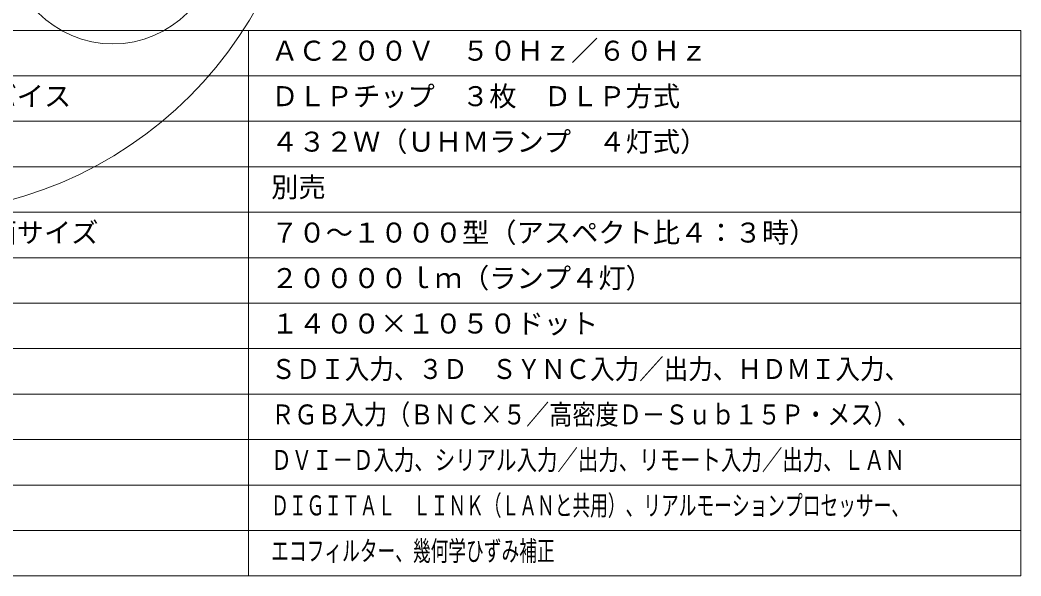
# Model space of a CAD drawing. Units: millimetres, scale not verified. Extents: x -105 to 63, y -56 to 72.
# Drawn here: x -47.6 to 62.5, y -56.5 to 4.6 of the extents above; entities that cross this region are included whole.
import ezdxf
from ezdxf.enums import TextEntityAlignment as Align

# ---------------------------------------------------------------- set-up
doc = ezdxf.new("R2010")
doc.units = ezdxf.units.MM
doc.header["$LTSCALE"] = 0.125
doc.layers.add('0-1_MOJI1', color=7, linetype='Continuous')
doc.layers.add('0-2_WAKU', color=1, linetype='Continuous', lineweight=18)
doc.layers.add('0-5_GAIKEI', color=1, linetype='Continuous', lineweight=18)
doc.styles.add('ＭＳ ゴシック', font='')
doc.styles.get('ＭＳ ゴシック').set_extended_font_data('MS Gothic')

msp = doc.modelspace()

# ---------------------------------------------------------------- linework, layer by layer
at = {"layer": '0-2_WAKU', "color": 4}
for p, q in [((-62.4907, 3.5033), (62.5093, 3.5033)), ((-22.4907, -56.4967), (-22.4907, 3.5033)), ((62.5093, -56.4967), (62.5093, 3.5033)), ((-62.4907, -56.4967), (62.5093, -56.4967))]:
    msp.add_line(p, q, dxfattribs=at)
at = {"layer": '0-2_WAKU'}
for p, q in [((-62.4907, -1.4967), (62.5093, -1.4967)), ((62.5093, -6.4967), (-62.4907, -6.4967)), ((62.5093, -11.4967), (-62.4907, -11.4967)), ((62.5093, -16.4967), (-62.4907, -16.4967)), ((-62.4907, -21.4967), (62.5093, -21.4967)), ((-62.4907, -26.4967), (62.5093, -26.4967)), ((-62.4907, -31.4967), (62.5093, -31.4967)), ((-62.4907, -36.4967), (62.5093, -36.4967)), ((-62.4907, -41.4967), (62.5093, -41.4967)), ((-62.4907, -46.4967), (62.5093, -46.4967)), ((-62.4907, -51.4967), (62.5093, -51.4967))]:
    msp.add_line(p, q, dxfattribs=at)
at = {"layer": '0-5_GAIKEI'}
for centre, radius in [((-60.2818, 27.6086), 44.3139), ((-37.4119, 13.5809), 11.5681)]:
    msp.add_circle(centre, radius, dxfattribs=at)

# ---------------------------------------------------------------- texts
at = {"layer": '0-1_MOJI1', "style": 'ＭＳ ゴシック'}
for s, p in [('ＡＣ２００Ｖ\u3000５０Ｈｚ／６０Ｈｚ', (-19.9907, -0.4967)), ('表示デバイス', (-59.9907, -5.4967)), ('ＤＬＰチップ\u3000３枚\u3000ＤＬＰ方式', (-19.9907, -5.4967)), ('４３２Ｗ（ＵＨＭランプ\u3000４灯式）', (-19.9907, -10.4967)), ('別売', (-19.9907, -15.4967)), ('投射画面サイズ', (-59.9907, -20.4967)), ('７０～１０００型（アスペクト比４：３時）', (-19.9907, -20.4967)), ('２００００ｌｍ（ランプ４灯）', (-19.9907, -25.4967)), ('１４００×１０５０ドット', (-19.9907, -30.4967))]:
    msp.add_text(s, height=2.199, dxfattribs=at).set_placement(p, align=Align.BOTTOM_LEFT)
for s, width, p in [('ＳＤＩ入力、３Ｄ\u3000ＳＹＮＣ入力／出力、ＨＤＭＩ入力、', 0.9, (-19.9907, -35.4967)), ('ＲＧＢ入力（ＢＮＣ×５／高密度Ｄ－Ｓｕｂ１５Ｐ・メス）、', 0.85, (-19.9907, -40.4967)), ('ＤＶＩ－Ｄ入力、シリアル入力／出力、リモート入力／出力、ＬＡＮ', 0.75, (-19.9907, -45.4967)), ('ＤＩＧＩＴＡＬ\u3000ＬＩＮＫ（ＬＡＮと共用）、リアルモーションプロセッサー、', 0.65, (-19.9907, -50.4967)), ('エコフィルター、幾何学ひずみ補正', 0.65, (-19.9907, -55.4967))]:
    msp.add_text(s, height=2.199, dxfattribs=dict(at, width=width)).set_placement(p, align=Align.BOTTOM_LEFT)

doc.saveas('drawing.dxf')
